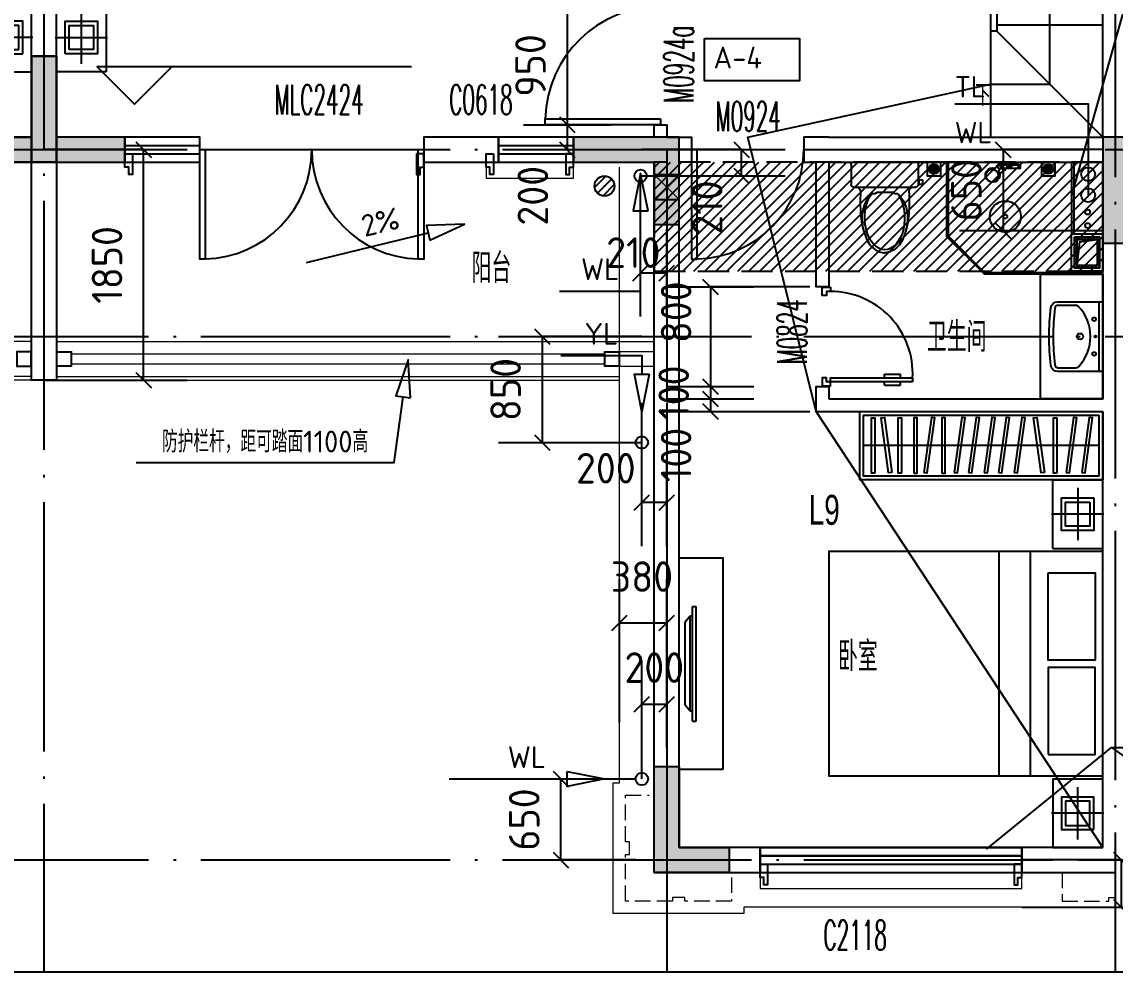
# Model space of a CAD drawing. Header units: millimetres. Extents: x -133666 to 228300, y -346623 to 180165.
# Drawn here: x -55733 to -46955, y -119190 to -111564 of the extents above; entities that cross this region are included whole.
import ezdxf
from ezdxf.enums import TextEntityAlignment as Align

# ---------------------------------------------------------------- set-up
doc = ezdxf.new("R2010")
doc.units = ezdxf.units.MM
doc.header["$LTSCALE"] = 1000
for name, pattern in [('__DASH', [0.35, 0.25, -0.1]), ('DASH', [0.35, 0.25, -0.1]), ('DOTE', [2.42, 2, -0.2, 0.02, -0.2])]:
    doc.linetypes.add(name, pattern=pattern)
doc.layers.get('0').update_dxf_attribs({"linetype": 'CONTINUOUS'})
doc.layers.add('0看线', color=9, linetype='CONTINUOUS', lineweight=0)
for name, color, linetype in [('0门窗套', 47, 'CONTINUOUS'), ('A-Lvtry', 5, 'CONTINUOUS'), ('AXIS_轴线_A', 1, 'DOTE'), ('COLU_柱墙_A', 2, 'CONTINUOUS'), ('COMP_栏杆_A', 163, 'CONTINUOUS'), ('DIM_引注_A', 3, 'CONTINUOUS'), ('DIM_标注_A', 3, 'CONTINUOUS'), ('DIM_标高_A', 3, 'CONTINUOUS'), ('DIM_符号_A', 3, 'CONTINUOUS'), ('EQU_厨卫设备_A', 6, 'CONTINUOUS'), ('EQU_活动家具_A', 237, 'CONTINUOUS'), ('HATCH_通用填充_A', 251, 'CONTINUOUS'), ('LINE_投影线_A', 7, 'CONTINUOUS'), ('LINE_细线_A', 9, 'CONTINUOUS'), ('LVTRY', 6, 'CONTINUOUS'), ('M门窗标号', 1, 'CONTINUOUS'), ('STAIR_楼电梯_A', 9, 'CONTINUOUS'), ('TEXT_房间名称_A', 6, 'CONTINUOUS'), ('TEXT_通用文字_A', 7, 'CONTINUOUS'), ('VPIPE-雨水', 4, 'DASH'), ('WALL_填充墙_A', 2, 'CONTINUOUS'), ('WIN_门窗_A', 4, 'CONTINUOUS'), ('洁具，厨具', 6, 'CONTINUOUS'), ('看线', 161, 'CONTINUOUS')]:
    doc.layers.add(name, color=color, linetype=linetype)
doc.styles.add('_TCH_DIM', font='SIMPLEX.shx', dxfattribs={"width": 0.7, "bigfont": 'GBCBIG.shx'})
doc.styles.add('_中哲汉字字母', font='ZZ中哲字母', dxfattribs={"width": 0.7, "bigfont": 'ZZ中哲汉字'})
doc.styles.add('CADReader_TextStyle', font='tssdeng.shx', dxfattribs={"height": 0.2, "bigfont": 'gbcbig.shx'})
pattern_1 = [(270, (-535316.831, -5503096.845), (15.875, -9e-15), [])]

# ---------------------------------------------------------------- blocks, each defined once
blk = doc.blocks.new('A$C43C32891')
at = {"layer": 'EQU_活动家具_A'}
for p, q in [((410, 2950), (10, 2950)), ((410, 2400), (410, 2950)), ((210, 2885), (210, 2465)), ((0, 2675), (420, 2675)), ((410, 2400), (10, 2400)), ((592.3, 2375), (592.3, 575)), ((844.1, 2375), (844.1, 575)), ((3019.3, 1015), (3019.3, 1935)), ((3019.3, 1015), (3019.3, 1935)), ((3049.3, 1935), (3019.3, 1935)), ((3049.3, 1015), (3049.3, 1935)), ((3049.3, 1856.2), (3068.2, 1856.2)), ((3068.2, 1093.8), (3068.2, 1856.2)), ((3068.2, 1856.2), (3110, 1804.4)), ((3110, 1804.4), (3110, 1145.6)), ((3068.2, 1093.8), (3110, 1145.6)), ((3049.3, 1093.8), (3068.2, 1093.8)), ((3049.3, 1015), (3019.3, 1015)), ((410, 550), (10, 550)), ((410, 550), (410, 0)), ((210, 65), (210, 485)), ((0, 275), (420, 275)), ((410, 0), (10, 0))]:
    blk.add_line(p, q, dxfattribs=at)
for points in [[(80, 2805), (80, 2545), (340, 2545), (340, 2805)], [(10, 575), (10, 2375), (2210, 2375), (2210, 575)], [(447.1, 2204.9), (70.7, 2204.9), (70.7, 1504.6), (447.1, 1504.6)], [(447.1, 745.1), (70.7, 745.1), (70.7, 1445.4), (447.1, 1445.4)], [(80, 145), (80, 405), (340, 405), (340, 145)]]:
    blk.add_lwpolyline(points, close=True, dxfattribs=at)
for points in [[(112.5, 2772.5), (112.5, 2577.5), (307.5, 2577.5), (307.5, 2772.5), (112.5, 2772.5)], [(112.5, 177.5), (112.5, 372.5), (307.5, 372.5), (307.5, 177.5), (112.5, 177.5)]]:
    blk.add_lwpolyline(points, dxfattribs=at)
blk = doc.blocks.new('fhhrthrtjrtjrt')
at = {"layer": 'WALL_填充墙_A', "linetype": 'Continuous'}
for points in [[(-277440.3, 318201), (-277440.3, 322601)], [(-277640.3, 318401), (-277640.3, 322401)], [(-277640.3, 318401), (-278190.3, 318401), (-278190.3, 318201), (-277440.3, 318201)]]:
    blk.add_lwpolyline(points, dxfattribs=at)
at = {"layer": 'EQU_活动家具_A', "xscale": -1}
blk.add_blockref('A$C43C32891', (-277630.3, 318926), dxfattribs=at)
blk = doc.blocks.new('h54j54j45j4m')
at = {"layer": 'TEXT_房间名称_A', "style": '_中哲汉字字母', "width": 0.7}
for s, p in [('阳台', (-291307.8, 317230)), ('卫生间', (-287651.6, 316677.5)), ('L9', (-288600.8, 315290.8)), ('卧室', (-288365.6, 314114.5))]:
    blk.add_text(s, height=240, dxfattribs=at).set_placement(p)
blk = doc.blocks.new('554y54y')
at = {"layer": 'M门窗标号', "style": '_TCH_DIM', "width": 0.494118}
for s, p in [('M0924a', (-289525.1, 318676.2)), ('M0824', (-288615.1, 316577.2))]:
    blk.add_text(s, height=238, rotation=90, dxfattribs=at).set_placement(p)
for s, p in [('MLC2424', (-292888.9, 318583.9)), ('C0618', (-291486.7, 318583.9)), ('M0924', (-289347.9, 318449.2)), ('C2118', (-288482.1, 311879.1))]:
    blk.add_text(s, height=238, dxfattribs=at).set_placement(p)
blk = doc.blocks.new('mct-tl')
at = {"layer": '0门窗套'}
blk.add_lwpolyline([(60, 0), (60, -166.7), (30, -166.7), (30, -106.7), (0, -106.7), (0, 0), (60, 0)], dxfattribs=at)
blk = doc.blocks.new('A$C5BD04A55')
at = {"layer": '0看线'}
for points in [[(2900, 5990), (2900, 5900), (3600, 5900), (3600, 5990)], [(7950, 50), (4970, 50), (4970, 0), (3920, 0), (3920, 1050), (3970, 1050), (3970, 5990)], [(5100, 396.7), (5100, 200), (7200, 200), (7200, 396.7)]]:
    blk.add_lwpolyline(points, dxfattribs=at)
at = {"layer": '0看线', "linetype": 'DASH', "ltscale": 0.5}
for points in [[(4870, 290), (4870, 100), (4495, 100), (4495, 130), (4395, 130), (4395, 100), (4020, 100), (4020, 475), (4050, 475), (4050, 575), (4020, 575), (4020, 950), (4210, 950)], [(7525, 330), (7525, 100), (7900, 100), (7900, 130), (7950, 130)]]:
    blk.add_lwpolyline(points, dxfattribs=at)
at = {"layer": '0门窗套'}
for p in [(0, 6096.7), (5100, 396.7)]:
    blk.add_blockref('mct-tl', p, dxfattribs=at)
at = {"layer": '0门窗套', "extrusion": (0, 0, -1), "zscale": -1}
for p in [(-2400, 6096.7), (-3600, 6096.7), (-7200, 396.7)]:
    blk.add_blockref('mct-tl', p, dxfattribs=at)
at = {"layer": '0门窗套', "extrusion": (0, 0, -1), "xscale": -1, "zscale": -1}
blk.add_blockref('mct-tl', (-2900, 6096.7), dxfattribs=at)
blk = doc.blocks.new('A$C2E3860E6')
at = {"layer": 'HATCH_通用填充_A'}
h = blk.add_hatch(color=256, dxfattribs=at)
h.dxf.hatch_style = 1
h.paths.add_polyline_path([(39600, 200), (40000, 200), (40000, 0), (39400, 0), (39400, 850), (39600, 850)])
h.paths.add_polyline_path([(46600, 200), (46200, 200), (46200, 0), (46800, 0), (46800, 850), (46600, 850)])
h.paths.add_polyline_path([(22400, 200), (22800, 200), (22800, 0), (22200, 0), (22200, 850), (22400, 850)])
h.paths.add_polyline_path([(29400, 200), (29000, 200), (29000, 0), (29600, 0), (29600, 850), (29400, 850)])
h.paths.add_polyline_path([(41950, 15750), (41450, 15750), (41450, 15350), (41950, 15350)])
h.paths.add_polyline_path([(44750, 15750), (44250, 15750), (44250, 15350), (44750, 15350)])
h.paths.add_polyline_path([(38600, 9900), (38600, 10750), (38800, 10750), (38800, 9900)])
h.paths.add_polyline_path([(47600, 9900), (47600, 10750), (47400, 10750), (47400, 9900)])
h.paths.add_polyline_path([(41950, 17300), (41450, 17300), (41450, 16900), (41950, 16900)])
h.paths.add_polyline_path([(44750, 17300), (44250, 17300), (44250, 16900), (44750, 16900)])
h.paths.add_polyline_path([(40800, 13600), (40300, 13600), (40300, 13200), (40800, 13200)])
h.paths.add_polyline_path([(45900, 13600), (45400, 13600), (45400, 13200), (45900, 13200)])
h.paths.add_polyline_path([(35700, 11700), (35700, 11200), (35500, 11200), (35500, 11900), (36350, 11900), (36350, 11700)])
h.paths.add_polyline_path([(34600, 9900), (34600, 8450), (34400, 8450), (34400, 10100), (34600, 10100)])
h.paths.add_polyline_path([(35150, 5900), (34600, 5900), (34600, 6550), (34400, 6550), (34400, 5700), (35150, 5700)])
h.paths.add_polyline_path([(43200, 5900), (43000, 5900), (43000, 5050), (43200, 5050)])
h.paths.add_polyline_path([(43850, 11700), (43850, 11300), (44050, 11300), (44050, 11900), (42150, 11900), (42150, 9900), (44050, 9900), (44050, 10500), (43850, 10500), (43850, 10100), (42350, 10100), (42350, 11700)])
h.paths.add_polyline_path([(50500, 11700), (50500, 11200), (50700, 11200), (50700, 11900), (49850, 11900), (49850, 11700)])
h.paths.add_polyline_path([(51600, 9900), (51600, 8450), (51800, 8450), (51800, 10100), (51600, 10100)])
h.paths.add_polyline_path([(51050, 5900), (51600, 5900), (51600, 6550), (51800, 6550), (51800, 5700), (51050, 5700)])
h.paths.add_polyline_path([(24750, 15750), (24250, 15750), (24250, 15350), (24750, 15350)])
h.paths.add_polyline_path([(27550, 15750), (27050, 15750), (27050, 15350), (27550, 15350)])
h.paths.add_polyline_path([(21400, 9900), (21400, 10750), (21600, 10750), (21600, 9900)])
h.paths.add_polyline_path([(30400, 9900), (30400, 10750), (30200, 10750), (30200, 9900)])
h.paths.add_polyline_path([(24750, 17300), (24250, 17300), (24250, 16900), (24750, 16900)])
h.paths.add_polyline_path([(27550, 17300), (27050, 17300), (27050, 16900), (27550, 16900)])
h.paths.add_polyline_path([(23600, 13600), (23100, 13600), (23100, 13200), (23600, 13200)])
h.paths.add_polyline_path([(28700, 13600), (28200, 13600), (28200, 13200), (28700, 13200)])
h.paths.add_polyline_path([(18500, 11700), (18500, 11200), (18300, 11200), (18300, 11900), (19150, 11900), (19150, 11700)])
h.paths.add_polyline_path([(17400, 9900), (17400, 8450), (17200, 8450), (17200, 10100), (17400, 10100)], flags=17)
h.paths.add_polyline_path([(17950, 5900), (17400, 5900), (17400, 6550), (17200, 6550), (17200, 5700), (17950, 5700)])
h.paths.add_polyline_path([(26000, 5900), (25800, 5900), (25800, 5050), (26000, 5050)])
h.paths.add_polyline_path([(25150, 11700), (25150, 11300), (24950, 11300), (24950, 11900), (26850, 11900), (26850, 9900), (24950, 9900), (24950, 10500), (25150, 10500), (25150, 10100), (26650, 10100), (26650, 11700)])
h.paths.add_polyline_path([(33300, 11700), (33300, 11200), (33500, 11200), (33500, 11900), (32650, 11900), (32650, 11700)])
h.paths.add_polyline_path([(34400, 9900), (34400, 8450), (34600, 8450), (34600, 10100), (34400, 10100)])
h.paths.add_polyline_path([(33850, 5900), (34400, 5900), (34400, 6550), (34600, 6550), (34600, 5700), (33850, 5700)])
h.paths.add_polyline_path([(9850, 15750), (10350, 15750), (10350, 15350), (9850, 15350)])
h.paths.add_polyline_path([(7050, 15750), (7550, 15750), (7550, 15350), (7050, 15350)])
h.paths.add_polyline_path([(13200, 9900), (13200, 10750), (13000, 10750), (13000, 9900)])
h.paths.add_polyline_path([(4200, 9900), (4200, 10750), (4400, 10750), (4400, 9900)])
h.paths.add_polyline_path([(9850, 17300), (10350, 17300), (10350, 16900), (9850, 16900)])
h.paths.add_polyline_path([(7050, 17300), (7550, 17300), (7550, 16900), (7050, 16900)])
h.paths.add_polyline_path([(11000, 13600), (11500, 13600), (11500, 13200), (11000, 13200)])
h.paths.add_polyline_path([(5900, 13600), (6400, 13600), (6400, 13200), (5900, 13200)])
h.paths.add_polyline_path([(16100, 11700), (16100, 11200), (16300, 11200), (16300, 11900), (15450, 11900), (15450, 11700)])
h.paths.add_polyline_path([(5200, 200), (5600, 200), (5600, 0), (5000, 0), (5000, 850), (5200, 850)])
h.paths.add_polyline_path([(17200, 9900), (17200, 8450), (17400, 8450), (17400, 10100), (17200, 10100)])
h.paths.add_polyline_path([(16650, 5900), (17200, 5900), (17200, 6550), (17400, 6550), (17400, 5700), (16650, 5700)])
h.paths.add_polyline_path([(12200, 200), (11800, 200), (11800, 0), (12400, 0), (12400, 850), (12200, 850)])
h.paths.add_polyline_path([(8600, 5900), (8800, 5900), (8800, 5050), (8600, 5050)])
h.paths.add_polyline_path([(9450, 11700), (9450, 11300), (9650, 11300), (9650, 11900), (7750, 11900), (7750, 9900), (9650, 9900), (9650, 10500), (9450, 10500), (9450, 10100), (7950, 10100), (7950, 11700)])
h.paths.add_polyline_path([(1300, 11700), (1300, 11200), (1100, 11200), (1100, 11900), (1950, 11900), (1950, 11700)])
h.paths.add_polyline_path([(200, 9900), (200, 8450), (0, 8450), (0, 10100), (200, 10100)])
h.paths.add_polyline_path([(750, 5900), (200, 5900), (200, 6550), (0, 6550), (0, 5700), (750, 5700)])
edge = h.paths.add_edge_path()
edge.add_line((38750, 5900), (38750, 5700))
edge.add_line((38750, 5700), (39400, 5700))
edge.add_line((39400, 5700), (39400, 5200))
edge.add_line((39400, 5200), (39600, 5200))
edge.add_line((39600, 5200), (39600, 5900))
edge.add_line((39600, 5900), (38750, 5900))
edge.add_line((47450, 5900), (47450, 5700))
edge.add_line((47450, 5700), (46800, 5700))
edge.add_line((46800, 5700), (46800, 5200))
edge.add_line((46800, 5200), (46600, 5200))
edge.add_line((46600, 5200), (46600, 5900))
edge.add_line((46600, 5900), (47450, 5900))
edge.add_line((21550, 5900), (21550, 5700))
edge.add_line((21550, 5700), (22200, 5700))
edge.add_line((22200, 5700), (22200, 5200))
edge.add_line((22200, 5200), (22400, 5200))
edge.add_line((22400, 5200), (22400, 5900))
edge.add_line((22400, 5900), (21550, 5900))
edge.add_line((30250, 5900), (30250, 5700))
edge.add_line((30250, 5700), (29600, 5700))
edge.add_line((29600, 5700), (29600, 5200))
edge.add_line((29600, 5200), (29400, 5200))
edge.add_line((29400, 5200), (29400, 5900))
edge.add_line((29400, 5900), (30250, 5900))
edge.add_line((13050, 5900), (13050, 5700))
edge.add_line((13050, 5700), (12400, 5700))
edge.add_line((12400, 5700), (12400, 5200))
edge.add_line((12400, 5200), (12200, 5200))
edge.add_line((12200, 5200), (12200, 5900))
edge.add_line((12200, 5900), (13050, 5900))
edge.add_line((4350, 5900), (4350, 5700))
edge.add_line((4350, 5700), (5000, 5700))
edge.add_line((5000, 5700), (5000, 5200))
edge.add_line((5000, 5200), (5200, 5200))
edge.add_line((5200, 5200), (5200, 5900))
edge.add_line((5200, 5900), (4350, 5900))
h = blk.add_hatch(color=256, dxfattribs=at)
h.dxf.hatch_style = 1
h.paths.add_polyline_path([(17400, 9900), (17400, 10100), (17200, 10100), (17200, 8450), (17400, 8450)])
h.paths.add_polyline_path([(17400, 6550), (17200, 6550), (17200, 5700), (17400, 5700)])
h = blk.add_hatch(color=256, dxfattribs=at)
h.dxf.hatch_style = 1
h.paths.add_polyline_path([(22200, 5200), (22400, 5200), (22400, 5900), (21550, 5900), (21550, 5700), (22200, 5700)])
h.paths.add_polyline_path([(29400, 5900), (29400, 5200), (29600, 5200), (29600, 5700), (30250, 5700), (30250, 5900)])
h.paths.add_polyline_path([(34600, 9900), (34600, 10100), (34400, 10100), (34400, 8450), (34600, 8450)])
h.paths.add_polyline_path([(33850, 5700), (34400, 5700), (34400, 5900), (33850, 5900)])
h.paths.add_polyline_path([(39600, 5900), (38750, 5900), (38750, 5700), (39400, 5700), (39400, 5200), (39600, 5200)])
h.paths.add_polyline_path([(46800, 5700), (47450, 5700), (47450, 5900), (46600, 5900), (46600, 5200), (46800, 5200)])
at = {"layer": 'COLU_柱墙_A'}
for points in [[(16650, 5900), (17200, 5900), (17200, 6550), (17400, 6550), (17400, 5700), (16650, 5700), (16650, 5900)], [(17950, 5900), (17400, 5900), (17400, 6550), (17200, 6550), (17200, 5700), (17950, 5700), (17950, 5900)], [(21550, 5900), (21550, 5700), (22200, 5700), (22200, 5200), (22400, 5200), (22400, 5900), (21550, 5900)], [(26000, 5900), (25800, 5900), (25800, 5050), (26000, 5050), (26000, 5900)], [(22400, 200), (22800, 200), (22800, 0), (22200, 0), (22200, 850), (22400, 850), (22400, 200)]]:
    blk.add_lwpolyline(points, dxfattribs=at)
blk = doc.blocks.new('h54h54j45j45j')
at = {"layer": '0看线'}
for points in [[(326495.2, 370185.9), (321695.2, 370185.9)], [(326695.2, 370185.9), (331495.2, 370185.9)], [(331095.2, 370085.9), (326815.2, 370085.9)], [(331095.2, 370005.9), (326815.2, 370005.9)], [(326495.2, 369905.9), (321975.2, 369905.9)], [(326695.2, 369905.9), (331215.2, 369905.9)], [(326495.2, 369875.9), (321975.2, 369875.9)], [(326695.2, 369875.9), (331215.2, 369875.9)]]:
    blk.add_lwpolyline(points, dxfattribs=at)
for points in [[(326495.2, 370105.9), (326375.2, 370105.9), (326375.2, 369985.9), (326495.2, 369985.9)], [(326490.2, 370100.9), (326380.2, 370100.9), (326380.2, 369990.9), (326490.2, 369990.9)], [(326695.2, 370105.9), (326815.2, 370105.9), (326815.2, 369985.9), (326695.2, 369985.9)], [(326700.2, 370100.9), (326810.2, 370100.9), (326810.2, 369990.9), (326700.2, 369990.9)], [(331095.2, 370105.9), (331215.2, 370105.9), (331215.2, 369985.9), (331095.2, 369985.9)], [(331100.2, 370100.9), (331210.2, 370100.9), (331210.2, 369990.9), (331100.2, 369990.9)], [(331215.2, 370105.9), (331495.2, 370105.9), (331495.2, 369985.9), (331215.2, 369985.9)]]:
    blk.add_lwpolyline(points, close=True, dxfattribs=at)
blk = doc.blocks.new('hj54j54j54')
at = {"layer": 'DIM_标注_A', "linetype": 'Continuous'}
for points in [[(365261.7, 374971.4), (365261.7, 375671.4)], [(365461.7, 374971.4), (365461.7, 375671.4)], [(365199.9, 375259.6), (365323.6, 375383.3)], [(365399.9, 375259.6), (365523.6, 375383.3)], [(365261.7, 374721.4), (365261.7, 375321.4), (365461.7, 375321.4), (365461.7, 374721.4)], [(364261.7, 374721.4), (364961.7, 374721.4)], [(364549.9, 374783.3), (364673.6, 374659.6)], [(365211.7, 374071.4), (364611.7, 374071.4), (364611.7, 374721.4), (365211.7, 374721.4)], [(364549.9, 374133.3), (364673.6, 374009.6)], [(364261.7, 374071.4), (364961.7, 374071.4)]]:
    blk.add_lwpolyline(points, dxfattribs=at)
at = {"layer": 'DIM_符号_A', "linetype": 'Continuous'}
for points in [[(363714, 374721.4), (364661.7, 374721.4)], [(364661.7, 374781.4), (364961.7, 374721.4), (364661.7, 374661.4), (364661.7, 374781.4)]]:
    blk.add_lwpolyline(points, dxfattribs=at)
at = {"layer": 'VPIPE-雨水', "linetype": 'Continuous'}
blk.add_circle((365261.7, 374721.4), 50, dxfattribs=at)
at = {"layer": 'DIM_标注_A', "color": 7, "style": 'CADReader_TextStyle'}
for s, rotation, p in [('200', 360.00001, (365361.7, 375615.4)), ('650', 449.99999, (364317.7, 374396.4))]:
    blk.add_text(s, height=245, rotation=rotation, dxfattribs=at).set_placement(p, align=Align.MIDDLE)
at = {"layer": 'DIM_符号_A', "color": 7, "style": 'CADReader_TextStyle'}
blk.add_text('WL', height=175, dxfattribs=at).set_placement((364337.9, 374896.4), align=Align.MIDDLE)
blk = doc.blocks.new('J54J6K6K')
at = {"layer": 'DIM_引注_A', "linetype": 'Continuous'}
blk.add_lwpolyline([(-286490.3, 317926), (-286040.3, 319521), (-285547.9, 317926)], dxfattribs=at)
at = {"layer": 'DIM_标注_A', "linetype": 'Continuous'}
for points in [[(-289740.3, 319641), (-290540.3, 319641), (-290540.3, 318301), (-289740.3, 318301)], [(-290602.2, 318563.3), (-290478.4, 318439.6)], [(-290890.3, 318501.5), (-290190.3, 318501.5)], [(-290890.3, 318301), (-290190.3, 318301)], [(-290602.2, 318362.9), (-290478.4, 318239.2)], [(-289940.3, 318091), (-289140.3, 318091), (-289140.3, 318301), (-289940.3, 318301)], [(-289490.3, 318301), (-288790.3, 318301)], [(-289202.2, 318362.9), (-289078.4, 318239.2)], [(-287390.3, 318301), (-286690.3, 318301)], [(-287102.2, 318362.9), (-286978.4, 318239.2)], [(-286240.3, 318301), (-287040.3, 318301), (-287040.3, 317651), (-286240.3, 317651)], [(-289740.3, 318111), (-289740.3, 317311), (-289950.3, 317311), (-289950.3, 318111)], [(-289202.2, 318152.9), (-289078.4, 318029.2)], [(-289490.3, 318091), (-288790.3, 318091)], [(-287102.2, 317712.9), (-286978.4, 317589.2)], [(-289950.3, 316961), (-289950.3, 317661)], [(-289740.3, 316961), (-289740.3, 317661)], [(-287390.3, 317651), (-286690.3, 317651)], [(-290012.2, 317249.2), (-289888.4, 317372.9)], [(-289802.2, 317249.2), (-289678.4, 317372.9)], [(-289452.2, 317262.9), (-289328.4, 317139.2)], [(-289740.3, 317201), (-289040.3, 317201)], [(-288590.3, 317201), (-289390.3, 317201), (-289390.3, 316201), (-288590.3, 316201)], [(-291090.3, 316801), (-290390.3, 316801)], [(-290802.2, 316862.9), (-290678.4, 316739.2)], [(-289940.3, 316801), (-290740.3, 316801), (-290740.3, 315951.5), (-289940.3, 315951.5)], [(-289452.2, 316462.9), (-289328.4, 316339.2)], [(-289740.3, 316401), (-289040.3, 316401)], [(-289452.2, 316362.9), (-289328.4, 316239.2)], [(-289740.3, 316269.5), (-289740.3, 315469.5), (-289940.3, 315469.5), (-289940.3, 316269.5)], [(-289740.3, 316301), (-289040.3, 316301)], [(-289452.2, 316262.9), (-289328.4, 316139.2)], [(-289740.3, 316201), (-289040.3, 316201)], [(-290802.2, 316013.4), (-290678.4, 315889.7)], [(-291090.3, 315951.5), (-290390.3, 315951.5)], [(-289940.3, 315119.5), (-289940.3, 315819.5)], [(-289740.3, 315119.5), (-289740.3, 315819.5)], [(-290002.2, 315407.7), (-289878.4, 315531.4)], [(-289802.2, 315407.7), (-289678.4, 315531.4)], [(-290120.3, 314153.5), (-290120.3, 314853.5)], [(-289740.3, 314153.5), (-289740.3, 314853.5)], [(-290182.2, 314441.7), (-290058.4, 314565.4)], [(-290120.3, 313703.5), (-290120.3, 314503.5), (-289740.3, 314503.5), (-289740.3, 313703.5)], [(-289802.2, 314441.7), (-289678.4, 314565.4)], [(-286152.2, 312662.9), (-286028.4, 312539.2)], [(-286890.3, 312221), (-286090.3, 312221), (-286090.3, 312601), (-286890.3, 312601)], [(-286440.3, 312601), (-285740.3, 312601)], [(-286152.2, 312282.9), (-286028.4, 312159.2)], [(-286440.3, 312221), (-285740.3, 312221)]]:
    blk.add_lwpolyline(points, dxfattribs=at)
at = {"layer": 'DIM_标高_A', "linetype": 'Continuous'}
blk.add_lwpolyline([(-291790.1, 318966.1), (-294314.3, 318966.1), (-294014.3, 318666.1), (-293714.3, 318966.1)], dxfattribs=at)
at = {"layer": 'DIM_符号_A', "linetype": 'Continuous'}
for points in [[(-287427.8, 318668.5), (-286356.8, 318668.5), (-286356.8, 317935)], [(-287427.8, 318301), (-286356.8, 318301)], [(-289890.3, 317811), (-289950.3, 318111), (-290010.3, 317811), (-289890.3, 317811)], [(-290600.3, 317166.6), (-289950.3, 317166.6), (-289950.3, 317811)], [(-291642.2, 317574.6), (-291364.8, 317703.6), (-291670.4, 317691.2), (-291642.2, 317574.6)], [(-292633.5, 317396.1), (-291656.3, 317632.9)], [(-291797.2, 316310.2), (-291815.8, 316615.5), (-291916.1, 316326.5), (-291797.2, 316310.2)], [(-290590.3, 316648.5), (-289940.3, 316648.5), (-289940.3, 316498.5)], [(-289880.3, 316498.5), (-289940.3, 316198.5), (-290000.3, 316498.5), (-289880.3, 316498.5)], [(-294000.8, 315790.1), (-291929.3, 315790.1), (-291856.7, 316318.3)], [(-287174, 312686.5), (-286170, 313503.1), (-285012.3, 312686.5)], [(-286170, 313503.1), (-283135.5, 313503.1)]]:
    blk.add_lwpolyline(points, dxfattribs=at)
at = {"layer": 'VPIPE-雨水', "linetype": 'Continuous'}
for centre in [(-289950.3, 318091), (-289940.3, 315951.5)]:
    blk.add_circle(centre, 50, dxfattribs=at)
at = {"layer": 'DIM_标注_A', "color": 7, "style": 'CADReader_TextStyle'}
for s, rotation, p in [('950', 90, (-290834.3, 318976.5)), ('650', 90, (-287334.3, 317976)), ('200', 90, (-290815.3, 317931)), ('210', 90, (-289415.3, 317836)), ('210', 360.00001, (-290008.3, 317474.6)), ('800', 90, (-289665.3, 316995.9)), ('850', 90, (-291034.3, 316376.3)), ('100', 90, (-289684.3, 316351)), ('100', 90, (-289665.3, 315851)), ('200', 360.00001, (-290229.3, 315744.5)), ('380', 360.00001, (-289939.3, 314875.6))]:
    blk.add_text(s, height=245, rotation=rotation, dxfattribs=at).set_placement(p, align=Align.MIDDLE)
at = {"layer": 'DIM_符号_A', "style": 'CADReader_TextStyle'}
for s, p in [('TL', (-287427.8, 318668.5)), ('WL', (-287427.8, 318301))]:
    blk.add_text(s, height=171.5, dxfattribs=at).set_placement(p, align=Align.BOTTOM_LEFT)
at = {"layer": 'DIM_符号_A', "color": 7, "style": 'CADReader_TextStyle'}
blk.add_text('2%%%', height=175, rotation=13.62376, dxfattribs=at).set_placement((-292040.3, 317719.9), align=Align.MIDDLE)
for s, p in [('WL', (-290275.3, 317341.6)), ('YL', (-290265.3, 316823.5)), ('防护栏杆，距可踏面1100高', (-292965, 315965.1))]:
    blk.add_text(s, height=175, dxfattribs=at).set_placement(p, align=Align.MIDDLE)
blk = doc.blocks.new('座便')
for p, q in [((-270, -200), (-270, -40)), ((-250, -20), (250, -20)), ((270, -40), (270, -200)), ((-303.5, -170.5), (-303.5, -190.2)), ((-303.5, -170.5), (-303.5, -190.2)), ((-270, -162.3), (-292.7, -160.5)), ((-270, -162.3), (-292.7, -160.5)), ((-276.1, -198.8), (-276.1, -161.8)), ((-276.1, -198.8), (-276.1, -161.8)), ((-292.7, -200.1), (-270, -198.4)), ((-292.7, -200.1), (-270, -198.4)), ((-221.7, -220), (-250, -220)), ((221.7, -220), (-221.7, -220)), ((221.7, -220), (-221.7, -220)), ((-69.3, -262), (-69.3, -264.6)), ((65.1, -262), (-69.3, -262)), ((-69.3, -262), (-69.3, -264.6)), ((65.1, -262), (-69.3, -262)), ((65.1, -264.6), (65.1, -262)), ((65.1, -264.6), (65.1, -262)), ((250, -220), (221.7, -220)), ((-77.3, -272.6), (-100.5, -272.6)), ((-77.3, -272.6), (-100.5, -272.6)), ((100.5, -272.6), (73.1, -272.6)), ((100.5, -272.6), (73.1, -272.6))]:
    blk.add_line(p, q)
for centre, radius, start, end in [((-250, -40), 20, 90, 180), ((250, -40), 20, 0, 90), ((250, -40), 20, 0, 90), ((-293.5, -170.5), 10, 85.56158, 180), ((-293.5, -170.5), 10, 85.56158, 180), ((-293.5, -190.2), 10, 180, 274.43842), ((-293.5, -190.2), 10, 180, 274.43842), ((-250, -200), 20, 180, 270), ((-238.3, -260.4), 43.7, 351.37849, 67.65047), ((238.3, -260.4), 43.7, 112.34953, 188.62151), ((250, -200), 20, 270, 0), ((-100.5, -280.6), 8, 90, 145.22779), ((-100.5, -280.6), 8, 90, 145.22779), ((-77.3, -264.6), 8, 270, 0), ((-77.3, -264.6), 8, 270, 0), ((73.1, -264.6), 8, 180, 270), ((73.1, -264.6), 8, 180, 270), ((100.5, -280.6), 8, 34.77221, 90), ((100.5, -280.6), 8, 34.77221, 90)]:
    blk.add_arc(centre, radius, start, end)
blk.add_ellipse((0, -466.8), major_axis=(0, 256.5), ratio=0.624298, start_param=0.73236, end_param=5.550825)
for points, knots in [([(-195.1, -266.9), (-196.6, -324.4), (-199.4, -436.2), (-170.6, -586.5), (-119.1, -698.5), (-49.6, -739.9), (-14.2, -746.4), (0, -749)], [0, 0, 0, 0, 171.873008, 333.949451, 459.747669, 524.048243, 567.39816, 567.39816, 567.39816, 567.39816]), ([(-107.1, -276), (-116.1, -285.9), (-144.6, -317.3), (-174.9, -382.8), (-187.7, -466.4), (-179.2, -520.4), (-175, -546.4)], [0, 0, 0, 0, 40.186691, 126.909564, 211.63779, 290.070492, 290.070492, 290.070492, 290.070492]), ([(-107.1, -276), (-116.1, -285.9), (-144.6, -317.3), (-174.9, -382.8), (-187.7, -466.4), (-179.2, -520.4), (-175, -546.4)], [0, 0, 0, 0, 40.186691, 126.909564, 211.63779, 290.070492, 290.070492, 290.070492, 290.070492]), ([(195.1, -266.9), (196.6, -324.4), (199.4, -436.2), (170.6, -586.5), (119.1, -698.5), (49.6, -739.9), (14.2, -746.4), (0, -749)], [0, 0, 0, 0, 171.873008, 333.949451, 459.747669, 524.048243, 567.39816, 567.39816, 567.39816, 567.39816]), ([(107.1, -276), (116.1, -285.9), (144.6, -317.3), (174.9, -382.8), (187.7, -466.4), (179.2, -520.4), (175, -546.4)], [0, 0, 0, 0, 40.186691, 126.909564, 211.63779, 290.070492, 290.070492, 290.070492, 290.070492]), ([(107.1, -276), (116.1, -285.9), (144.6, -317.3), (174.9, -382.8), (187.7, -466.4), (179.2, -520.4), (175, -546.4)], [0, 0, 0, 0, 40.186691, 126.909564, 211.63779, 290.070492, 290.070492, 290.070492, 290.070492])]:
    blk.add_open_spline(points, degree=3, knots=knots)
blk = doc.blocks.new('shower1')
for points in [[(-51.4, -88.6), (-21.4, -88.6), (-21.4, 88.6), (-51.4, 88.6)], [(-37.2, -17.3), (-8, -17.3), (-8, 17.3), (-37.2, 17.3)], [(-21.4, -6.1), (0, -6.1), (0, 6.8), (-21.4, 6.8)], [(-8, -75), (0, -75), (0, 75), (-8, 75)]]:
    blk.add_lwpolyline(points, close=True)
for points in [[(-37.9, -62.1), (-84.5, -93.6)], [(-19.9, -89), (-61.8, -121.8)]]:
    blk.add_lwpolyline(points)
for centre, radius, start, end in [((-103.4, -132.6), 58, 56.12168, 20.8953), ((-105.6, -133.5), 55.7, 56.56803, 19.51592), ((-109.7, -137.1), 50.3, 59.93566, 17.69043), ((-41.6, -84.6), 17.1, 318.96713, 109.91341), ((-33, -78.3), 16.9, 320.84423, 107.65607), ((-117.8, -143.6), 60.1, 21.2546, 56.37155)]:
    blk.add_arc(centre, radius, start, end)
for points, knots in [([(-47.4, -68.5), (-59.3, -51.6), (-74.7, -29.7), (-56.1, -27.5), (-51.4, -27.2)], [0, 0, 0, 0, 41.956528, 54.187933, 54.187933, 54.187933, 54.187933]), ([(-46.4, -58.9), (-56.4, -46.3), (-70, -29.4), (-55.7, -31.5), (-51.4, -32.5)], [0, 0, 0, 0, 30.927195, 41.70808, 41.70808, 41.70808, 41.70808])]:
    blk.add_open_spline(points, degree=3, knots=knots)
blk = doc.blocks.new('A$C5CA51191')
at = {"layer": 'EQU_活动家具_A'}
for p, q in [((3000, 2400), (3000, 2950)), ((3000, 2950), (3400, 2950)), ((3200, 2885), (3200, 2465)), ((3410, 2675), (2990, 2675)), ((2565.9, 2375), (2565.9, 575)), ((2817.7, 2375), (2817.7, 575)), ((3000, 2400), (3400, 2400)), ((107.1, 1015), (107.1, 1935)), ((107.1, 1935), (137.1, 1935)), ((137.1, 1015), (137.1, 1935)), ((137.1, 1015), (137.1, 1935)), ((88.2, 1856.2), (46.4, 1804.4)), ((88.2, 1093.8), (88.2, 1856.2)), ((107.1, 1856.2), (88.2, 1856.2)), ((46.4, 1804.4), (46.4, 1145.6)), ((88.2, 1093.8), (46.4, 1145.6)), ((107.1, 1093.8), (88.2, 1093.8)), ((107.1, 1015), (137.1, 1015)), ((3000, 550), (3400, 550)), ((3000, 550), (3000, 0)), ((3200, 65), (3200, 485)), ((3410, 275), (2990, 275)), ((3000, 0), (3400, 0))]:
    blk.add_line(p, q, dxfattribs=at)
for points in [[(3330, 2805), (3330, 2545), (3070, 2545), (3070, 2805)], [(3400, 575), (3400, 2375), (1200, 2375), (1200, 575)], [(350, 625), (0, 625), (0, 2325), (350, 2325)], [(2962.9, 2204.9), (3339.3, 2204.9), (3339.3, 1504.6), (2962.9, 1504.6)], [(2962.9, 745.1), (3339.3, 745.1), (3339.3, 1445.4), (2962.9, 1445.4)], [(3330, 145), (3330, 405), (3070, 405), (3070, 145)]]:
    blk.add_lwpolyline(points, close=True, dxfattribs=at)
for points in [[(3297.5, 2772.5), (3297.5, 2577.5), (3102.5, 2577.5), (3102.5, 2772.5), (3297.5, 2772.5)], [(3297.5, 177.5), (3297.5, 372.5), (3102.5, 372.5), (3102.5, 177.5), (3297.5, 177.5)]]:
    blk.add_lwpolyline(points, dxfattribs=at)
blk = doc.blocks.new('A$C60E5526C')
at = {"layer": 'EQU_活动家具_A'}
blk.add_line((1920, 275), (30, 275), dxfattribs=at)
for points in [[(1950, 550), (1950, 0), (0, 0), (0, 550)], [(1920, 520), (1920, 30), (30, 30), (30, 520)], [(121.7, 53.5), (94.7, 53.5), (94.7, 498.5), (121.7, 498.5)], [(258.3, 59.7), (231.6, 56), (171.2, 496.9), (198, 500.5)], [(335.8, 53.5), (308.8, 53.5), (308.8, 498.5), (335.8, 498.5)], [(433.7, 53.5), (460.7, 53.5), (460.7, 498.5), (433.7, 498.5)], [(514.2, 59.7), (540.9, 56), (601.3, 496.9), (574.6, 500.5)], [(658.4, 53.5), (685.4, 53.5), (685.4, 498.5), (658.4, 498.5)], [(758.9, 59.7), (785.6, 56), (846, 496.9), (819.3, 500.5)], [(873.6, 59.7), (900.4, 56), (960.8, 496.9), (934, 500.5)], [(999.3, 59.7), (1026.1, 56), (1086.4, 496.9), (1059.7, 500.5)], [(1114.1, 59.7), (1140.8, 56), (1201.2, 496.9), (1174.4, 500.5)], [(1239.7, 59.7), (1266.5, 56), (1326.9, 496.9), (1300.1, 500.5)], [(1482.5, 59.7), (1455.8, 56), (1395.4, 496.9), (1422.1, 500.5)], [(1583, 53.5), (1556, 53.5), (1556, 498.5), (1583, 498.5)], [(1656, 59.7), (1682.8, 56), (1743.2, 496.9), (1716.4, 500.5)], [(1781.7, 59.7), (1808.5, 56), (1868.8, 496.9), (1842.1, 500.5)]]:
    blk.add_lwpolyline(points, close=True, dxfattribs=at)

msp = doc.modelspace()

# ---------------------------------------------------------------- hatches: boundary and pattern name
at = {"layer": 'EQU_厨卫设备_A'}
h = msp.add_hatch(dxfattribs=at)
h.set_pattern_fill('ANSI31', color=256, scale=10, angle=225, style=0)
h.set_pattern_definition(pattern_1)
edge = h.paths.add_edge_path()
edge.add_arc((-48410, -112744.6), 39.3, 180, 540)
h = msp.add_hatch(dxfattribs=at)
h.set_pattern_fill('ANSI31', color=256, scale=10, angle=225, style=0)
h.set_pattern_definition(pattern_1)
edge = h.paths.add_edge_path()
edge.add_arc((-48410, -112744.6), 39.3, 180, 540)
h = msp.add_hatch(dxfattribs=at)
h.set_pattern_fill('ANSI31', color=256, scale=10, angle=225, style=0)
h.set_pattern_definition([(270, (-534399.222, -5503096.845), (15.875, -9e-15), [])])
edge = h.paths.add_edge_path()
edge.add_arc((-47492.4, -112744.6), 39.3, 180, 540)
at = {"layer": 'HATCH_通用填充_A'}
h = msp.add_hatch(dxfattribs=at)
h.set_pattern_fill('ANSI31', color=256, scale=500)
h.set_pattern_definition([(45, (-364950.27, -463708.57), (-44.194174, 44.194174), [])])
h.paths.add_polyline_path([(-50655, -113564.6), (-47055, -113564.6), (-47055, -112689.6), (-50655, -112689.6)])
at = {"layer": 'LVTRY', "ltscale": 5}
h = msp.add_hatch(dxfattribs=at)
h.set_pattern_fill('ANSI31', color=256, scale=10)
h.set_pattern_definition([(45, (-354973.08, -471210.715), (-11.22532015, 11.22532015), [])])
h.paths.add_polyline_path([(-47080, -113289.6), (-47280, -113289.6), (-47280, -113539.6), (-47080, -113539.6)])
h.paths.add_polyline_path([(-47100, -113309.6), (-47100, -113519.6), (-47260, -113519.6), (-47260, -113309.6)], flags=16)

# ---------------------------------------------------------------- linework, layer by layer
msp.add_lwpolyline([(-20255, -119189.6), (-73655, -119189.6), (-73655, -100899.6), (-20255, -100899.6)], close=True)
at = {"layer": 'AXIS_轴线_A', "linetype": 'DOTE'}
for p, q in [((-55555, -100899.6), (-55555, -119189.6)), ((-55555, -100899.6), (-55555, -119189.6)), ((-55555, -100899.6), (-55555, -119189.6)), ((-55555, -100899.6), (-55555, -119189.6)), ((-46955, -108389.6), (-46955, -119189.6)), ((-73655, -112589.6), (-20255, -112589.6)), ((-50555, -112589.6), (-50555, -119189.6)), ((-50555, -112589.6), (-50555, -119189.6)), ((-73655, -114089.6), (-20255, -114089.6)), ((-73655, -118289.6), (-20255, -118289.6))]:
    msp.add_line(p, q, dxfattribs=at)
at = {"layer": 'COMP_栏杆_A'}
msp.add_lwpolyline([(-47705, -118256.3), (-49805, -118256.3), (-49805, -118189.6), (-47705, -118189.6)], close=True, dxfattribs=at)
at = {"layer": 'DIM_标注_A', "linetype": 'Continuous'}
for points in [[(-54816.9, -112527.8), (-54693.2, -112651.5)], [(-55555, -114439.6), (-54755, -114439.6), (-54755, -112589.6), (-55555, -112589.6)], [(-55105, -112589.6), (-54405, -112589.6)], [(-55105, -114439.6), (-54405, -114439.6)], [(-54816.9, -114377.8), (-54693.2, -114501.5)]]:
    msp.add_lwpolyline(points, dxfattribs=at)
at = {"layer": 'DIM_符号_A', "linetype": 'Continuous'}
msp.add_lwpolyline([(-47955, -112064.6), (-47480, -112064.3), (-47480, -110410.3)], dxfattribs=at)
at = {"layer": 'EQU_厨卫设备_A'}
for p, q in [((-51134.2, -112892.9), (-51043.7, -112802.4)), ((-51111.6, -112938.2), (-50998.5, -112825.1)), ((-51066.4, -112960.8), (-50975.9, -112870.3))]:
    msp.add_line(p, q, dxfattribs=at)
for points in [[(-48355, -112689.6), (-48465, -112689.6), (-48465, -112799.6), (-48355, -112799.6)], [(-47437.4, -112689.6), (-47547.4, -112689.6), (-47547.4, -112799.6), (-47437.4, -112799.6)]]:
    msp.add_lwpolyline(points, close=True, dxfattribs=at)
for points in [[(-47055, -113589.6), (-48005, -113589.6), (-48305, -113289.6), (-48305, -112689.6)], [(-47055, -113577.6), (-48000.1, -113577.6), (-48293, -113284.6), (-48293, -112689.6)], [(-47287, -112689.6), (-47305, -112689.6), (-47305, -113264.6), (-47055, -113264.6)], [(-47287, -112689.6), (-47287, -112689.6), (-47287, -113264.6), (-47055, -113264.6)], [(-47555, -113814.6), (-47555, -113589.6), (-47055, -113589.6), (-47055, -114589.6), (-47555, -114589.6), (-47555, -113814.6)]]:
    msp.add_lwpolyline(points, dxfattribs=at)
for centre, radius in [((-48410, -112744.6), 39.3), ((-48410, -112744.6), 39.3), ((-47492.4, -112744.6), 39.3), ((-47171.5, -112786.6), 55), ((-51055, -112881.6), 80), ((-47171.5, -112955.6), 55), ((-47836.6, -113126.7), 125), ((-47836.6, -113126.7), 16), ((-47175.3, -113090.6), 20), ((-47175.3, -113199.1), 20)]:
    msp.add_circle(centre, radius, dxfattribs=at)
msp.add_point((-51055, -112881.6), dxfattribs=at)
at = {"layer": 'LINE_投影线_A'}
for p, q in [((-50655, -112789.6), (-50455, -112789.6)), ((-50655, -112989.6), (-50455, -112989.6))]:
    msp.add_line(p, q, dxfattribs=at)
at = {"layer": 'LINE_投影线_A', "linetype": '__DASH'}
msp.add_lwpolyline([(-50655, -113564.6), (-47055, -113564.6), (-47055, -112689.6), (-50655, -112689.6)], close=True, dxfattribs=at)
at = {"layer": 'LINE_投影线_A', "const_width": 10}
msp.add_lwpolyline([(-50655, -112789.6), (-50455, -112789.6), (-50455, -112989.6), (-50655, -112989.6)], close=True, dxfattribs=at)
for points in [[(-50655, -112989.6), (-50455, -112789.6)], [(-50655, -112789.6), (-50455, -112989.6)]]:
    msp.add_lwpolyline(points, dxfattribs=at)
at = {"layer": 'LINE_投影线_A'}
msp.add_lwpolyline([(-47260, -113519.6), (-47239.6, -113329.1), (-47100, -113309.6)], dxfattribs=at)
at = {"layer": 'LINE_细线_A'}
msp.add_lwpolyline([(-47055, -118189.6), (-49355, -114689.6), (-49905, -112489.6), (-47955, -112064.6)], dxfattribs=at)
at = {"layer": 'LVTRY', "ltscale": 5}
for points in [[(-47305, -113264.6), (-47055, -113264.6), (-47055, -113564.6), (-47305, -113564.6)], [(-47280, -113289.6), (-47080, -113289.6), (-47080, -113539.6), (-47280, -113539.6)], [(-47260, -113309.6), (-47100, -113309.6), (-47100, -113519.6), (-47260, -113519.6)]]:
    msp.add_lwpolyline(points, close=True, dxfattribs=at)
at = {"layer": 'STAIR_楼电梯_A'}
for p, q in [((-47905, -109369.6), (-47905, -111639.6)), ((-47955, -110481.6), (-47955, -111639.6)), ((-47905, -111639.6), (-47955, -111639.6)), ((-47955, -111639.6), (-47955, -112489.6)), ((-47055, -111589.6), (-47905, -111589.6)), ((-47905, -111639.6), (-47055, -112489.6))]:
    msp.add_line(p, q, dxfattribs=at)
at = {"layer": 'WALL_填充墙_A', "linetype": 'Continuous'}
for points in [[(-55655, -112689.6), (-55655, -108289.6)], [(-55455, -112489.6), (-55455, -108489.6)], [(-47055, -112489.6), (-47055, -109369.6)], [(-50655, -112489.6), (-50655, -112389.2), (-50555, -112389.2), (-50555, -112489.6)], [(-55655, -112689.6), (-54905, -112689.6), (-54905, -112489.6), (-55455, -112489.6)], [(-51905, -112689.6), (-51905, -112489.6), (-52505, -112489.6), (-52505, -112689.6), (-51905, -112689.6)], [(-50655, -112489.6), (-51305, -112489.6), (-51305, -112689.6), (-50655, -112689.6)], [(-50555, -112489.6), (-50355, -112489.6), (-50355, -112689.6), (-50455, -112689.6)], [(-49255, -112489.6), (-49455, -112489.6), (-49455, -112689.6), (-49355, -112689.6)], [(-49255, -112489.6), (-47055, -112489.6)], [(-55455, -112689.6), (-55455, -114439.6), (-55655, -114439.6), (-55655, -112689.6), (-55455, -112689.6)], [(-50655, -118389.6), (-50655, -112689.6)], [(-50455, -118189.6), (-50455, -112689.6)], [(-49255, -112689.6), (-49255, -113689.6), (-49355, -113689.6), (-49355, -112689.6)], [(-49255, -112689.6), (-47055, -112689.6)], [(-47055, -114589.6), (-47055, -112689.6)], [(-49355, -114689.6), (-49355, -114489.6), (-49255, -114489.6), (-49255, -114589.6)], [(-49255, -114589.6), (-47055, -114589.6)], [(-49355, -114689.6), (-47055, -114689.6)], [(-47055, -118189.6), (-47055, -114689.6)], [(-50655, -118389.6), (-49805, -118389.6), (-49805, -118189.6), (-50455, -118189.6)], [(-47055, -118189.6), (-47705, -118189.6), (-47705, -118389.6), (-46955, -118389.6)]]:
    msp.add_lwpolyline(points, dxfattribs=at)
at = {"layer": 'WIN_门窗_A', "linetype": 'Continuous'}
for points in [[(-50605, -112341.7), (-50605, -112389.2), (-51531.3, -112389.2), (-51531.3, -112341.7), (-50605, -112341.7)], [(-54305, -112689.6), (-54305, -112489.6), (-54905, -112489.6), (-54905, -112689.6), (-54305, -112689.6)], [(-51305, -112689.6), (-51305, -112489.6), (-51905, -112489.6), (-51905, -112689.6), (-51305, -112689.6)], [(-54905, -112556.3), (-54305, -112556.3)], [(-54260, -112589.6), (-54260, -113467.1), (-54305, -113467.1), (-54305, -112589.6), (-54260, -112589.6)], [(-52505, -112589.6), (-52505, -113467.1), (-52550, -113467.1), (-52550, -112589.6), (-52505, -112589.6)], [(-51905, -112556.3), (-51305, -112556.3)], [(-50310, -113467.1), (-50310, -112589.6), (-50355, -112589.6), (-50355, -113467.1), (-50310, -113467.1)], [(-54905, -112623), (-54305, -112623)], [(-51905, -112623), (-51305, -112623)], [(-49240.5, -113694.3), (-49240.5, -113727.3), (-49273.5, -113727.3), (-49273.5, -113760.3), (-49306.5, -113760.3), (-49306.5, -113694.3), (-49240.5, -113694.3)], [(-48580.8, -114452.9), (-49273.5, -114452.9), (-49273.5, -114419.9), (-49306.5, -114419.9), (-49306.5, -114485.9), (-49240.5, -114485.9), (-49240.5, -114419.9), (-48580.8, -114419.9), (-48580.8, -114452.9)], [(-48806.2, -114419.9), (-48806.2, -114392)], [(-48806.2, -114392), (-48679.3, -114392)], [(-48806.2, -114480.8), (-48806.2, -114452.9)], [(-48679.3, -114419.9), (-48679.3, -114392)], [(-48679.3, -114480.8), (-48679.3, -114452.9)], [(-48806.2, -114480.8), (-48679.3, -114480.8)], [(-47705, -118389.6), (-47705, -118189.6), (-49805, -118189.6), (-49805, -118389.6), (-47705, -118389.6)], [(-49805, -118256.3), (-47705, -118256.3)], [(-49805, -118323), (-47705, -118323)]]:
    msp.add_lwpolyline(points, dxfattribs=at)
for centre, radius, start, end in [((-50605, -112365.4), 926.2, 90, 178.53072), ((-54282.5, -112589.6), 877.5, 271.46928, 0), ((-52527.5, -112589.6), 877.5, 180, 268.53072), ((-50332.5, -112589.6), 877.5, 271.46928, 0), ((-49239.7, -114386.9), 659.6, 357.13397, 90.07167)]:
    msp.add_arc(centre, radius, start, end, dxfattribs=at)
at = {"layer": '洁具，厨具'}
for p, q in [((-47411.5, -113838.3), (-47269.7, -113838.3)), ((-47084.1, -114369.6), (-47084.1, -113809.6)), ((-47411.5, -114340.5), (-47269.3, -114340.5))]:
    msp.add_line(p, q, dxfattribs=at)
msp.add_lwpolyline([(-47471.3, -114320, -0.056951), (-47471.3, -113859.3, -0.381268), (-47415.7, -113809.6), (-47055, -113809.6), (-47055, -114369.6), (-47415.7, -114369.6, -0.381268)], format="xyb", close=True, dxfattribs=at)
for centre, radius in [((-47124.1, -113950.7), 15), ((-47236.6, -114088.7), 24.9), ((-47111.8, -114089.6), 8), ((-47124.1, -114228.5), 15)]:
    msp.add_circle(centre, radius, dxfattribs=at)
for centre, radius, start, end in [((-47411.5, -113866.3), 28, 90, 173.48777), ((-47269.7, -113866.3), 28, 43.24191, 90), ((-45455.5, -114089.6), 1996.7, 173.48777, 186.50159), ((-47507.1, -114089.6), 353.9, 316.84566, 43.24191), ((-47411.5, -114312.5), 28, 186.50159, 270), ((-47269.3, -114312.5), 28, 270, 316.84566)]:
    msp.add_arc(centre, radius, start, end, dxfattribs=at)
at = {"layer": '看线'}
msp.add_lwpolyline([(-50252, -111696.9), (-49488, -111696.9), (-49488, -112036.2), (-50252, -112036.2)], close=True, dxfattribs=at)

# ---------------------------------------------------------------- block references
at = {"layer": 'A-Lvtry', "xscale": -1}
msp.add_blockref('座便', (-48805, -112669.6), dxfattribs=at)
at = {"layer": 'DIM_标注_A'}
msp.add_blockref('J54J6K6K', (239185.2, -430890.6), dxfattribs=at)
at = {"layer": 'EQU_厨卫设备_A', "extrusion": (0, 0, -1), "zscale": -1, "rotation": 90}
msp.add_blockref('shower1', (47805.4, -112689.6), dxfattribs=at)
at = {"layer": 'EQU_活动家具_A'}
for name, p in [('A$C43C32891', (-55465, -111964.6)), ('A$C60E5526C', (-49005, -115239.6)), ('A$C5CA51191', (-50455, -118189.6))]:
    msp.add_blockref(name, p, dxfattribs=at)
at = {"layer": 'HATCH_通用填充_A'}
for name, p in [('A$C2E3860E6', (-72855, -118389.6)), ('h54h54j45j45j', (-382150.3, -484315.6)), ('hj54j54j54', (-416016.8, -492361.1))]:
    msp.add_blockref(name, p, dxfattribs=at)
at = {"layer": 'LINE_投影线_A'}
msp.add_blockref('A$C5BD04A55', (-54905, -118719.6), dxfattribs=at)
at = {"layer": 'LINE_细线_A'}
msp.add_blockref('fhhrthrtjrtjrt', (221985.2, -430890.6), dxfattribs=at)
at = {"layer": 'M门窗标号'}
msp.add_blockref('554y54y', (239185.2, -430890.6), dxfattribs=at)
at = {"layer": 'TEXT_房间名称_A'}
msp.add_blockref('h54j54j45j4m', (239185.2, -430890.6), dxfattribs=at)

# ---------------------------------------------------------------- texts
at = {"layer": 'DIM_标注_A', "color": 7, "style": 'CADReader_TextStyle'}
msp.add_text('1850', height=245, rotation=90, dxfattribs=at).set_placement((-55049, -113514.6), align=Align.MIDDLE)
at = {"layer": 'DIM_符号_A', "color": 7, "style": 'CADReader_TextStyle'}
msp.add_text('下', height=175, dxfattribs=at).set_placement((-47953.3, -112064.6), align=Align.TOP_RIGHT)
at = {"layer": 'TEXT_通用文字_A', "style": 'CADReader_TextStyle'}
msp.add_text('A-4', height=175, dxfattribs=at).set_placement((-50179.6, -111990.4), align=Align.BOTTOM_LEFT)

doc.saveas('drawing.dxf')
